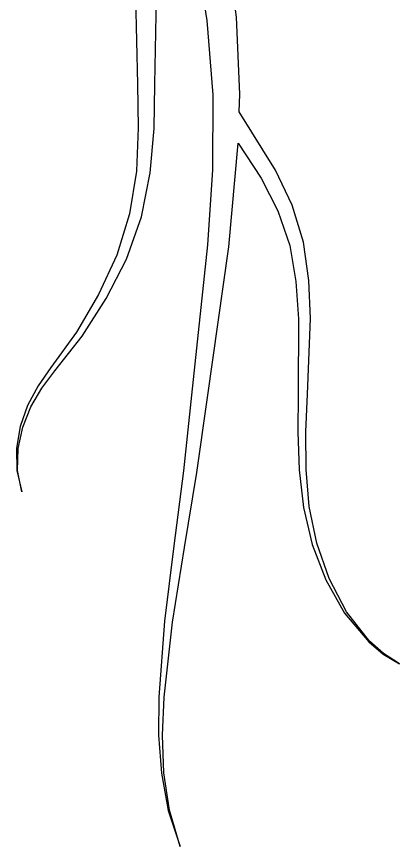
# Model space of a CAD drawing. Extents: x 0 to 189, y 0 to 333.
# Drawn here: x 89.4 to 116, y 0 to 57.6 of the extents above; entities that cross this region are included whole.
import ezdxf

# ---------------------------------------------------------------- set-up
doc = ezdxf.new("R2010")
doc.units = 0

msp = doc.modelspace()

# ---------------------------------------------------------------- linework, layer by layer
at = {"layer": 'Layer 1'}
for p, q in [((104.695969, 57.514106), (104.012952, 62.815156)), ((101.796892, 62.402216), (102.643391, 57.298046)), ((97.681818, 59.005776), (97.827087, 52.863875)), ((99.044523, 52.883016), (99.141312, 58.952526)), ((102.643391, 57.298046), (103.049537, 52.142696)), ((104.922475, 52.172386), (104.695969, 57.514106)), ((97.827087, 52.863875), (97.88509, 49.835095)), ((98.979779, 49.808506), (99.044523, 52.883016)), ((103.049537, 52.142696), (103.032285, 46.933909)), ((104.896889, 50.944856), (104.922475, 52.172386)), ((107.404599, 46.915506), (104.896889, 50.944856)), ((97.88509, 49.835095), (97.753999, 46.830176)), ((98.721699, 46.721226), (98.979779, 49.808506)), ((104.180445, 41.580426), (104.825215, 48.786296)), ((104.825215, 48.786296), (106.405375, 46.348606)), ((97.753999, 46.830176), (97.286264, 43.875989)), ((98.112981, 43.670816), (98.721699, 46.721226)), ((103.032285, 46.933909), (102.696985, 41.735896)), ((108.562006, 44.485389), (107.404599, 46.915506)), ((106.405375, 46.348606), (107.570319, 44.093933)), ((109.353989, 41.912876), (108.562006, 44.485389)), ((97.286264, 43.875989), (96.391469, 41.021986)), ((107.570319, 44.093933), (108.395165, 41.693876)), ((97.065869, 40.741806), (98.112981, 43.670816)), ((102.696985, 41.735896), (101.580355, 31.291196)), ((102.681635, 31.148326), (104.180445, 41.580426)), ((108.395165, 41.693876), (108.831332, 39.174421)), ((109.728034, 39.262906), (109.353989, 41.912876)), ((96.391469, 41.021986), (95.124004, 38.280098)), ((95.662283, 37.99595), (97.065869, 40.741806)), ((108.831332, 39.174421), (109.010107, 36.603043)), ((109.830093, 36.615361), (109.728034, 39.262906)), ((95.124004, 38.280098), (93.590729, 35.677506)), ((93.992839, 35.403126), (95.662283, 37.99595)), ((109.010107, 36.603043), (108.975027, 31.387576)), ((109.630321, 31.364076), (109.830093, 36.615361)), ((93.590729, 35.677506), (91.814478, 33.209155)), ((92.104441, 32.986915), (93.992839, 35.403126)), ((91.814478, 33.209155), (90.937601, 31.948945)), ((91.190292, 31.780073), (92.104441, 32.986915)), ((90.937601, 31.948945), (90.200429, 30.589566)), ((90.420469, 30.485466), (91.190292, 31.780073)), ((101.580355, 31.291196), (101.027426, 26.059496)), ((101.941251, 25.939386), (102.681635, 31.148326)), ((108.975027, 31.387576), (108.947478, 28.764255)), ((109.521284, 28.758334), (109.630321, 31.364076)), ((90.200429, 30.589566), (89.694935, 29.134581)), ((89.869334, 29.080377), (90.420469, 30.485466)), ((89.694935, 29.134581), (89.440924, 27.615376)), ((89.561851, 27.602716), (89.869334, 29.080377)), ((108.947478, 28.764255), (109.04125, 26.128723)), ((109.532081, 26.155752), (109.521284, 28.758334)), ((89.440924, 27.615376), (89.450558, 26.086027)), ((89.511661, 26.086508), (89.561851, 27.602716)), ((89.450558, 26.086027), (89.800475, 24.597216)), ((89.800475, 24.597216), (89.511661, 26.086508)), ((101.027426, 26.059496), (100.359223, 20.850156)), ((101.088021, 20.739206), (101.941251, 25.939386)), ((109.04125, 26.128723), (109.348885, 23.511743)), ((109.753864, 23.575207), (109.532081, 26.155752)), ((109.348885, 23.511743), (109.962923, 20.944076)), ((110.277783, 21.035576), (109.753864, 23.575207)), ((100.359223, 20.850156), (99.704319, 15.622101)), ((100.252901, 15.552817), (101.088021, 20.739206)), ((109.962923, 20.944076), (110.902021, 18.484801)), ((111.127876, 18.582138), (110.277783, 21.035576)), ((110.902021, 18.484801), (112.192693, 16.190436)), ((112.329793, 16.280526), (111.127876, 18.582138)), ((112.192693, 16.190436), (113.881079, 14.179398)), ((113.93841, 14.237875), (112.329793, 16.280526)), ((99.704319, 15.622101), (99.304533, 10.360956)), ((99.672701, 10.342106), (100.252901, 15.552817)), ((113.881079, 14.179398), (114.887106, 13.340893)), ((114.911592, 13.373848), (113.93841, 14.237875)), ((114.887106, 13.340893), (116.007993, 12.663856)), ((116.007993, 12.663856), (114.911592, 13.373848)), ((99.304533, 10.360956), (99.296171, 7.720974)), ((99.572544, 7.724427), (99.672701, 10.342106)), ((99.296171, 7.720974), (99.486597, 5.087856)), ((99.669737, 5.106636), (99.572544, 7.724427)), ((99.486597, 5.087856), (99.955404, 2.495918)), ((100.046213, 2.512019), (99.669737, 5.106636)), ((99.955404, 2.495918), (100.797957, 0.000316)), ((100.797957, 0.000316), (100.046213, 2.512019))]:
    msp.add_line(p, q, dxfattribs=at)

doc.saveas('drawing.dxf')
